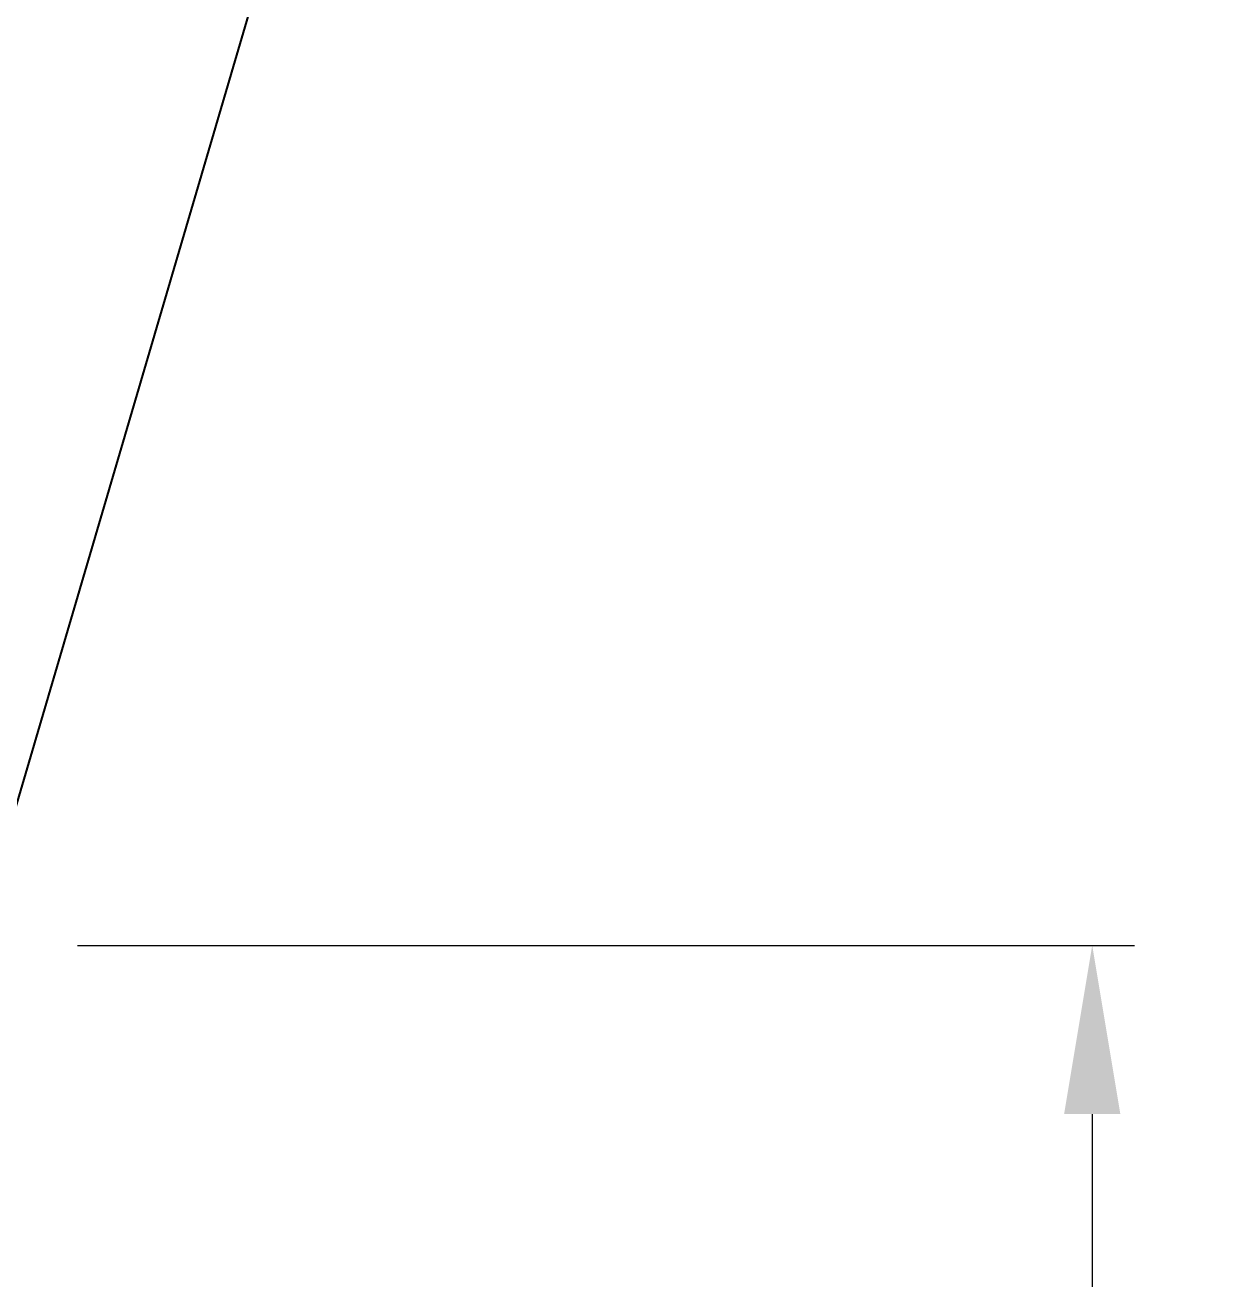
# Model space of a CAD drawing. Extents: x 4791 to 7950, y -873 to 2082.
# Drawn here: x 6793.2 to 6849.9, y 318.7 to 378.2 of the extents above; entities that cross this region are included whole.
import ezdxf
from ezdxf import colors
from ezdxf.entities.mleader import LeaderData, LeaderLine
from ezdxf.math import Vec2, Vec3

# ---------------------------------------------------------------- set-up
doc = ezdxf.new("R2010")
doc.units = 0
doc.header["$LTSCALE"] = 3
doc.header["$MEASUREMENT"] = 0
doc.header["$PDMODE"] = 3
doc.header["$PDSIZE"] = -10
doc.layers.get('0').update_dxf_attribs({"linetype": 'CONTINUOUS'})
doc.layers.get('DEFPOINTS').update_dxf_attribs({"linetype": 'CONTINUOUS'})
doc.styles.add('Daelim Dimension', font='')
doc.styles.get("Standard").update_dxf_attribs({"font": 'SYMBOL'})
doc.styles.get('Daelim Dimension').set_extended_font_data('나눔고딕')
doc.dimstyles.new('DEFAULT', dxfattribs={"dimscale": 2, "dimtxt": 2, "dimasz": 2, "dimexe": 0, "dimexo": 2, "dimgap": 1, "dimtad": 1, "dimdec": 1, "dimzin": 9, "dimdsep": 46, "dimtxsty": 'Daelim Dimension', "dimcen": 0.5, "dimclrd": 252, "dimclre": 252, "dimclrt": 3, "dimadec": 1, "dimazin": 0, "dimtfac": 1, "dimtdec": 1, "dimtix": 1, "dimtmove": 0, "dimatfit": 3, "dimfxl": 1, "dimtolj": 1, "dimtzin": 1, "dimlwd": 9, "dimlwe": 9, "dimarcsym": 0})

# ---------------------------------------------------------------- blocks, each defined once
blk = doc.blocks.new('*D6')
at = {"color": 5, "lineweight": 9, "ltscale": 0.5, "transparency": 16777216}
for p, q in [((6673.154, 1179.714), (6996.969, 1179.714)), ((6994.969, 274.111), (6994.969, 1171.714)), ((6789.788, 266.111), (6996.969, 266.111))]:
    blk.add_line(p, q, dxfattribs=at)
at = {"color": 5, "ltscale": 0.5, "transparency": 16777216}
for points in [[(6993.635, 1171.714), (6996.302, 1171.714), (6994.969, 1179.714)], [(6993.635, 274.111), (6996.302, 274.111), (6994.969, 266.111)]]:
    blk.add_solid(points, dxfattribs=at)
at = {"layer": 'DEFPOINTS', "color": 0, "ltscale": 0.5, "transparency": 16777216}
for p in [(6669.154, 1179.714), (6994.969, 1179.714), (6785.788, 266.111)]:
    blk.add_point(p, dxfattribs=at)
at = {"color": 7, "ltscale": 0.5, "transparency": 16777216, "insert": (6979.263, 727.479), "char_height": 20, "attachment_point": 5, "rotation": 90, "style": 'Daelim Dimension'}
blk.add_mtext('\\A1;(1140)', dxfattribs=at)
blk = doc.blocks.new('*D14')
at = {"color": 5, "lineweight": 9, "ltscale": 0.5, "transparency": 16777216}
for p, q in [((6795.714, 334.536), (6845.846, 334.536)), ((6843.846, 326.536), (6843.846, 210.137)), ((6795.714, 202.137), (6845.846, 202.137)), ((6843.846, 202.137), (6843.846, 142.784))]:
    blk.add_line(p, q, dxfattribs=at)
at = {"color": 5, "ltscale": 0.5, "transparency": 16777216}
for points in [[(6842.512, 326.536), (6845.179, 326.536), (6843.846, 334.536)], [(6842.512, 210.137), (6845.179, 210.137), (6843.846, 202.137)]]:
    blk.add_solid(points, dxfattribs=at)
at = {"layer": 'DEFPOINTS', "color": 0, "ltscale": 0.5, "transparency": 16777216}
for p in [(6791.714, 334.536), (6791.714, 202.137), (6843.846, 202.137)]:
    blk.add_point(p, dxfattribs=at)
at = {"color": 7, "ltscale": 0.5, "transparency": 16777216, "insert": (6830.944, 167.416), "char_height": 20, "attachment_point": 5, "rotation": 90, "style": 'Daelim Dimension'}
blk.add_mtext('\\A1;132', dxfattribs=at)

msp = doc.modelspace()

# ---------------------------------------------------------------- dimensions: what is measured, and where the dimension line sits
at = {"color": 5, "ltscale": 0.5}
dim = msp.add_linear_dim(base=(6994.969, 1179.714), p1=(6785.788, 266.111), p2=(6669.154, 1179.714), angle=90, text='(1140)', dimstyle='DEFAULT', override={"dimtxt": 10, "dimasz": 4, "dimexe": 1, "dimdec": 0, "dimclrd": 5, "dimclre": 5, "dimclrt": 7}, dxfattribs=at)
dim.commit()
dim.dimension.update_dxf_attribs({"geometry": '*D6', "text_midpoint": (6994.969, 727.479), "dimtype": 160})
dim = msp.add_linear_dim(base=(6843.846, 202.137), p1=(6791.714, 334.536), p2=(6791.714, 202.137), angle=90, dimstyle='DEFAULT', override={"dimtxt": 10, "dimasz": 4, "dimexe": 1, "dimdec": 0, "dimclrd": 5, "dimclre": 5, "dimclrt": 7}, dxfattribs=at)
dim.commit()
dim.dimension.update_dxf_attribs({"geometry": '*D14', "text_midpoint": (6843.846, 167.416), "dimtype": 160})

# ---------------------------------------------------------------- leaders
at = {"ltscale": 0.5}
ml = msp.add_multileader_mtext('Standard', dxfattribs=at)
ml.set_content('G1/2-14TH', color=256)
ml.set_leader_properties(color=5)
ml.build(insert=Vec2(0, 0))
ml.multileader.update_dxf_attribs({"text_left_attachment_type": 6, "text_right_attachment_type": 6, "dogleg_length": 0.36, "arrow_head_size": 20})
ctx = ml.context
ctx.base_point, ctx.char_height, ctx.arrow_head_size, ctx.landing_gap_size, ctx.plane_origin = Vec3(6812.415, 406.692), 20, 20, 0.09, Vec3(6771.699, 269.354)
ctx.left_attachment, ctx.right_attachment = 6, 6
notes = []
notes.append((ctx, [(0, (1, 1, 0), (6812.055, 406.692), (1, 0), 0.36, [(0, [(6771.699, 269.354)], 0, [])])]))
ctx.mtext.insert, ctx.mtext.flow_direction = Vec3(6812.505, 430.692), 5
for ctx, leaders in notes:
    for number, flags, end, landing, length, lines in leaders:
        leader = LeaderData()
        leader.index, (leader.has_last_leader_line, leader.has_dogleg_vector, leader.attachment_direction) = number, flags
        leader.last_leader_point, leader.dogleg_vector, leader.dogleg_length = Vec3(end), Vec3(landing), length
        for number, points, colour, breaks in lines:
            line = LeaderLine()
            line.index, line.vertices, line.color, line.breaks = number, Vec3.list(points), colors.encode_raw_color(colour), breaks
            leader.lines.append(line)
        ctx.leaders.append(leader)

doc.saveas('drawing.dxf')
